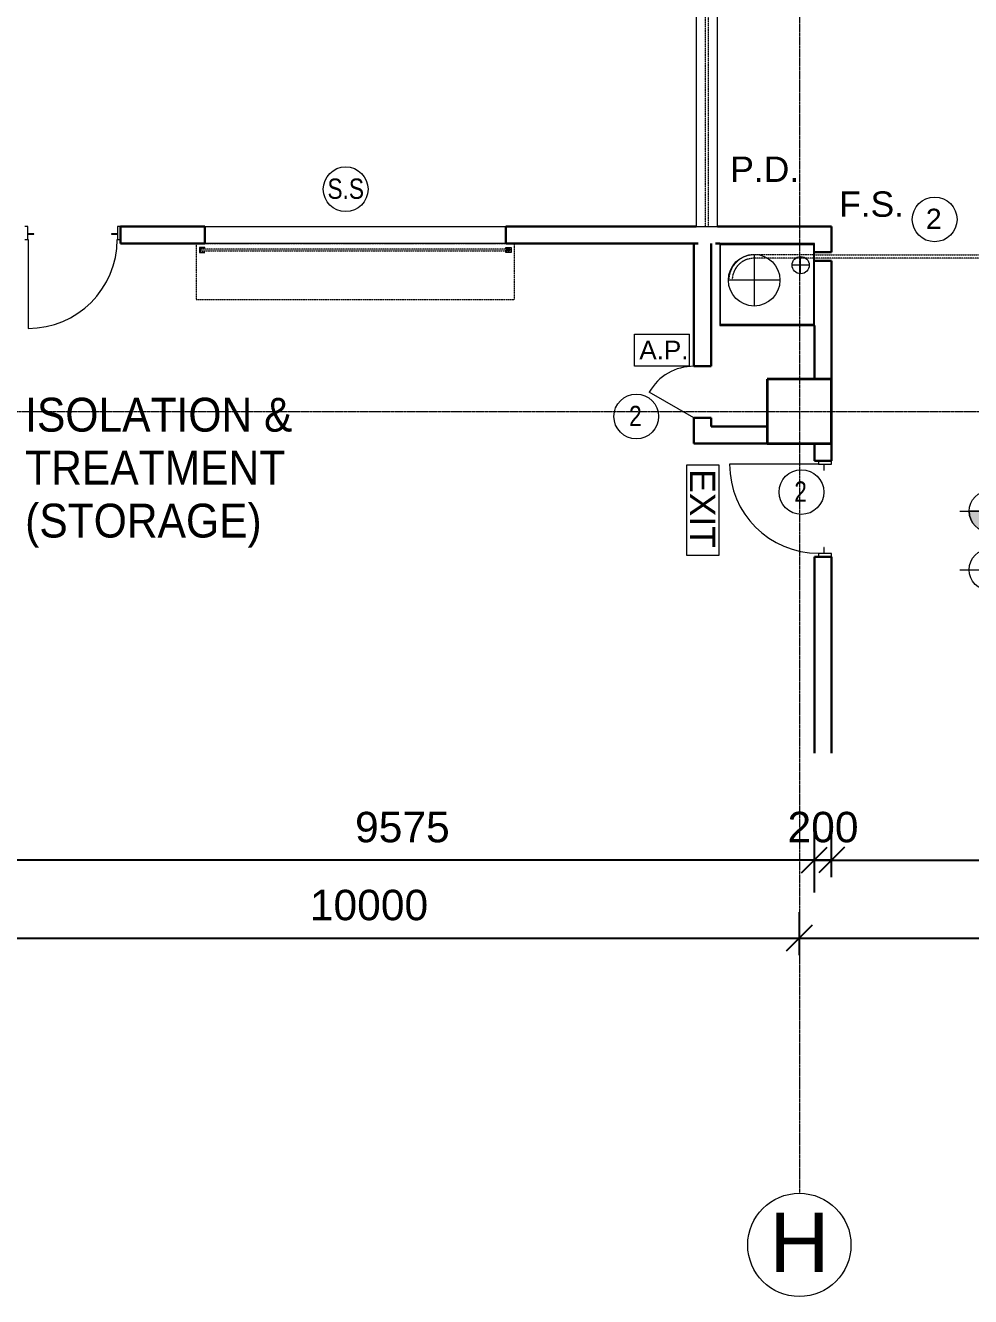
# Model space of a CAD drawing. Header units: millimetres. Extents: x -309924 to 219496, y -330797 to 211873.
# Drawn here: x 67859 to 78840, y 122717 to 137492 of the extents above; entities that cross this region are included whole.
import ezdxf

# ---------------------------------------------------------------- set-up
doc = ezdxf.new("R2010")
doc.units = ezdxf.units.MM
for name, pattern in [('Grid Line', [21, 12, -3, 3, -3]), ('Long Dash', [13.5, 9, -4.5]), ('Overhead', [1.8, 1.2, -0.6])]:
    doc.linetypes.add(name, pattern=pattern)
for name, color, linetype, lineweight in [('0-1', 7, 'Continuous', 5), ('A-ANNO-DIMS', 7, 'Continuous', 9), ('A-ANNO-NOTE', 7, 'Continuous', 5), ('A-DOOR', 7, 'Continuous', 5), ('A-DOOR-FRAM', 7, 'Continuous', 5), ('A-DOOR-HDLN', 7, 'Long Dash', 5), ('G-ANNO-DIMS', 7, 'Continuous', 5), ('G-ANNO-TEXT', 7, 'Continuous', 5), ('I-WALL', 7, 'Continuous', 9), ('I-WALL-3', 7, 'Continuous', 18), ('Q-SPCQ', 7, 'Continuous', 5), ('Q-SPCQ-HDLN', 7, 'Overhead', 5), ('S-COLS-2', 7, 'Continuous', 35), ('S-GRID-1', 7, 'Grid Line', 5), ('S-GRID-IDEN', 7, 'Continuous', 5)]:
    doc.layers.add(name, color=color, linetype=linetype, lineweight=lineweight)
doc.styles.add('Arial_11', font='arial.ttf', dxfattribs={"height": 354.071856})
doc.styles.add('Arial_2', font='arial.ttf', dxfattribs={"height": 1.475299})
doc.styles.add('Arial_3', font='arial.ttf', dxfattribs={"height": 1.081886})
doc.styles.add('Arial_4', font='arial.ttf', dxfattribs={"height": 688.473054})
doc.styles.add('Arial_5', font='arial.ttf', dxfattribs={"width": 0.9, "height": 393.413174})
doc.styles.add('Arial_6', font='arial.ttf', dxfattribs={"height": 1.18024})
doc.styles.add('Arial_7', font='arial.ttf', dxfattribs={"width": 0.8, "height": 1.967066})
doc.dimstyles.new('Diagonal_-_2_0mm_Arial', dxfattribs={"dimscale": 304.8, "dimtxt": 500, "dimasz": 0.984252, "dimexe": 0.984252, "dimexo": 0.984252, "dimgap": 0.656168, "dimtad": 1, "dimdec": 0, "dimrnd": 5, "dimzin": 0, "dimdsep": 46, "dimtxsty": 'Arial_11', "dimblk1": 'OBLIQUE', "dimblk2": 'OBLIQUE', "dimsah": 1, "dimcen": 0.09, "dimdle": 0.656168, "dimadec": 0, "dimazin": 0, "dimtfac": 1, "dimtdec": 4, "dimtix": 1, "dimtmove": 0, "dimatfit": 3, "dimfxl": 1, "dimtvp": 1, "dimtolj": 1, "dimtzin": 0, "dimarcsym": 2})

# ---------------------------------------------------------------- blocks, each defined once
blk = doc.blocks.new('Grid - 3mm-2917264-B2_F PLAN _2 OF 2_')
at = {"layer": 'S-GRID-IDEN'}
blk.add_circle((0, 0), 3, dxfattribs=at)
blk = doc.blocks.new('ARC_ANN_ACCESS PANEL - AP-910189-B2_F PLAN _2 OF 2_')
at = {"layer": 'A-ANNO-NOTE'}
for p, q in [((-1.593, -0.916), (-1.593, 0.946)), ((-1.593, 0.946), (1.606, 0.946)), ((1.606, -0.916), (1.606, 0.946)), ((1.606, -0.916), (-1.593, -0.916))]:
    blk.add_line(p, q, dxfattribs=at)
at = {"layer": 'A-ANNO-NOTE', "insert": (0.12, 0.57), "char_height": 1.0819, "width": 3.40549, "attachment_point": 2, "line_spacing_factor": 0.938532, "style": 'Arial_3'}
blk.add_mtext('A.P.', dxfattribs=at)
blk = doc.blocks.new('ARC_ANN_FIRE-RATING_two_ - none-909955-B2_F PLAN _2 OF 2_')
at = {"layer": 'A-ANNO-NOTE'}
blk.add_circle((0, 0), 1.3, dxfattribs=at)
at = {"layer": 'A-ANNO-NOTE', "insert": (-0.05, 0.62), "char_height": 1.18, "width": 1.0944, "attachment_point": 2, "line_spacing_factor": 0.938532, "style": 'Arial_6'}
blk.add_mtext('2', dxfattribs=at)
blk = doc.blocks.new('ARC_ANN_FIRE SHUTTER - 1-5166234-B2_F PLAN _2 OF 2_')
at = {"layer": 'A-ANNO-NOTE', "insert": (0.406, 1.662), "char_height": 1.4753, "width": 4.5, "attachment_point": 2, "line_spacing_factor": 0.938532, "style": 'Arial_2'}
blk.add_mtext('F.S.', dxfattribs=at)
blk = doc.blocks.new('ARC_ANN_PD - ARC_ANN_SS-5466293-B2_F PLAN _2 OF 2_')
at = {"layer": 'A-ANNO-NOTE', "insert": (0.406, 1.662), "char_height": 1.4753, "width": 4.77, "attachment_point": 2, "line_spacing_factor": 0.938532, "style": 'Arial_2'}
blk.add_mtext('P.D.', dxfattribs=at)
blk = doc.blocks.new('Spot Elevations - Spot Elevation - Target Filled_FFL_SFL-5422820-B2_F PLAN _2 OF 2_')
at = {"layer": 'G-ANNO-DIMS'}
h = blk.add_hatch(color=256, dxfattribs=at)
edge = h.paths.add_edge_path(flags=0)
edge.add_arc((0, 5.494), 1.2, 0, 90, ccw=False)
edge.add_line((1.2, 5.494), (0, 5.494))
edge.add_line((0, 5.494), (0, 6.694))
h = blk.add_hatch(color=256, dxfattribs=at)
edge = h.paths.add_edge_path(flags=0)
edge.add_arc((0, 5.494), 1.2, 180, 270, ccw=False)
edge.add_line((-1.2, 5.494), (0, 5.494))
edge.add_line((0, 5.494), (0, 4.294))
for p, q in [((0, 3.814), (0, 7.211)), ((0, 6.694), (0, 5.494)), ((-1.738, 5.494), (1.804, 5.494)), ((0, 5.494), (-1.2, 5.494)), ((0, 4.294), (0, 5.494)), ((0, 5.494), (1.2, 5.494)), ((0, 0.418), (0, 3.814)), ((-1.738, 2.097), (1.804, 2.097))]:
    blk.add_line(p, q, dxfattribs=at)
for centre in [(0, 5.494), (0, 2.097)]:
    blk.add_circle(centre, 1.2, dxfattribs=at)
for start, end in [(360, 90), (180, 270)]:
    blk.add_arc((0, 5.494), 1.2, start, end, dxfattribs=at)
blk = doc.blocks.new('ARC_DOOR_M40_SINGLE_METAL - 900x2100mm-33263912-B2_F PLAN _2 OF 2_')
at = {"layer": 'A-DOOR'}
blk.add_line((517, 52), (517, 1086), dxfattribs=at)
at = {"layer": 'A-DOOR-FRAM'}
for p, q in [((-520, 52), (-557, 52)), ((-520, -8), (-520, 52)), ((557, 52), (520, 52)), ((520, 52), (520, -8)), ((-557, -100), (-520, -100)), ((-450, -8), (-520, -8)), ((-520, -100), (-520, -15)), ((-520, -15), (-450, -15)), ((-450, -15), (-450, -8)), ((520, -8), (450, -8)), ((450, -8), (450, -15)), ((450, -15), (520, -15)), ((520, -15), (520, -100)), ((520, -100), (557, -100))]:
    blk.add_line(p, q, dxfattribs=at)
blk.add_arc((517, 52), 1034, 90, 180, dxfattribs=at)
blk = doc.blocks.new('ARC_SS_SECURITY SHUTTER VERTICAL RECESSED - ARC_SS_SECURITY SHUTTER VERTICAL RECESSED-V22-B2_F PLAN _2 OF 2_')
at = {"layer": 'Q-SPCQ'}
for p, q in [((-1810, 30), (-1810, -30)), ((-1750, 30), (-1810, 30)), ((-1800, 28), (-1750, 28)), ((-1800, -10), (-1800, 10)), ((-1750, 28), (-1750, 30)), ((1750, 30), (1810, 30)), ((1750, 10), (1750, 30)), ((1798, 10), (1750, 10)), ((1750, 0), (1798, 0)), ((1750, -30), (1750, 0)), ((1798, 0), (1798, 10)), ((1810, 30), (1810, -30)), ((-1810, -30), (-1750, -30)), ((-1750, -28), (-1800, -28)), ((-1750, -30), (-1750, -28)), ((1810, -30), (1750, -30))]:
    blk.add_line(p, q, dxfattribs=at)
at = {"layer": 'Q-SPCQ-HDLN'}
for p, q in [((1850, 75), (-1850, 75)), ((-1850, 75), (-1850, -575)), ((1800, 10), (-1800, 10)), ((-1800, 10), (-1800, -10)), ((1800, -10), (1800, 10)), ((1850, -575), (1850, 75)), ((-1800, -10), (1800, -10)), ((-1850, -575), (1850, -575))]:
    blk.add_line(p, q, dxfattribs=at)
blk = doc.blocks.new('ARC_OPN_INT - 3500 _w_ x 3000 _h_-V23-B2_F PLAN _2 OF 2_')
at = {"layer": 'A-DOOR-HDLN'}
for p, q in [((-1750, 100), (1750, 100)), ((-1750, -100), (1750, -100))]:
    blk.add_line(p, q, dxfattribs=at)
blk = doc.blocks.new('ARC_FS_FIRE SHUTTER LATERAL SINGLE  - ARC_FS_FIRE SHUTTER LATERAL SINGLE -34849146-B2_F PLAN _2 OF 2_')
at = {"layer": 'Q-SPCQ'}
for p, q in [((-5800, 150), (-6900, 150)), ((-6900, 150), (-6900, -800)), ((-5800, -800), (-5800, 150)), ((-6890, -790), (-6890, 140)), ((-6890, 140), (-5810, 140)), ((-6500, 25), (-6500, -575)), ((-5960, -200), (-5960, 0)), ((-5810, 140), (-5810, -790)), ((10, 45), (0, 45)), ((0, 45), (0, 34)), ((0, 34), (50, 29)), ((1, 35), (1, 44)), ((1, 44), (10, 44)), ((50, 30), (1, 35)), ((10, 44), (10, 45)), ((120, 30), (50, 30)), ((50, 29), (119, 29)), ((119, 29), (119, -29)), ((120, -30), (120, 30)), ((-5860, -100), (-6060, -100)), ((50, -29), (0, -34)), ((0, -34), (0, -45)), ((0, -45), (10, -45)), ((1, -35), (50, -30)), ((1, -44), (1, -35)), ((10, -44), (1, -44)), ((10, -45), (10, -44)), ((119, -29), (50, -29)), ((50, -30), (120, -30)), ((-6200, -275), (-6800, -275)), ((-6900, -800), (-5800, -800)), ((-5810, -790), (-6890, -790))]:
    blk.add_line(p, q, dxfattribs=at)
for centre, radius in [((-6500, -275), 300), ((-5960, -100), 100)]:
    blk.add_circle(centre, radius, dxfattribs=at)
at = {"layer": 'Q-SPCQ-HDLN'}
for p, q in [((-5800, 20), (-6500, 20)), ((-5800, -20), (-5800, 20)), ((-5800, 20), (50, 20)), ((50, -20), (50, 20)), ((-5800, -20), (-6500, -20)), ((50, -20), (-5800, -20)), ((-6755, -275), (-6795, -275))]:
    blk.add_line(p, q, dxfattribs=at)
for radius in [295, 255]:
    blk.add_arc((-6500, -275), radius, 90, 180, dxfattribs=at)
blk = doc.blocks.new('ARC_SS_SECURITY SHUTTER LATERAL CURVED  - ARC_SS_SECURITY SHUTTER LATERAL CURVED -33848955-B2_F PLAN _2 OF 2_')
at = {"layer": 'Q-SPCQ'}
for p, q in [((-8105, 1500), (-9405, 1500)), ((-9405, 1500), (-9405, -150)), ((-8115, 1490), (-9395, 1490)), ((-9395, -140), (-9395, 1490)), ((-8115, 1490), (-8115, -140)), ((-8105, -150), (-8105, 1500)), ((-8105, 125), (-8105, -125)), ((0, 125), (-8105, 125)), ((-8115, -140), (-9395, -140)), ((-8105, -125), (0, -125)), ((-9405, -150), (-8105, -150)), ((495, -620), (495, -12675)), ((745, -12675), (745, -620)), ((495, -12675), (745, -12675))]:
    blk.add_line(p, q, dxfattribs=at)
for radius, start in [(745, 360), (495, 0)]:
    blk.add_arc((0, -620), radius, start, 90, dxfattribs=at)
at = {"layer": 'Q-SPCQ-HDLN'}
for p, q in [((-8105, 20), (0, 20)), ((0, -20), (-8105, -20)), ((600, -620), (600, -12675)), ((640, -12675), (640, -620)), ((600, -12675), (640, -12675))]:
    blk.add_line(p, q, dxfattribs=at)
for radius in [640, 600]:
    blk.add_arc((0, -620), radius, 0, 90, dxfattribs=at)
blk = doc.blocks.new('ARC_ANN_FIRE-RATING_two_ - none-909955-B2_F PLAN _1 OF 2_')
at = {"layer": 'A-ANNO-NOTE'}
blk.add_circle((0, 0), 1.3, dxfattribs=at)
at = {"layer": 'A-ANNO-NOTE', "insert": (-0.05, 0.62), "char_height": 1.18, "width": 1.0944, "attachment_point": 2, "line_spacing_factor": 0.938532, "style": 'Arial_7'}
blk.add_mtext('2', dxfattribs=at)
blk = doc.blocks.new('_Oblique')
at = {"color": 0, "linetype": 'ByBlock', "lineweight": -2}
blk.add_line((-0.5, -0.5), (0.5, 0.5), dxfattribs=at)
blk = doc.blocks.new('*D218')
at = {"layer": 'A-ANNO-DIMS', "color": 0, "lineweight": -2, "transparency": 16777216}
for p, q in [((67451, 127592), (67451, 128092)), ((77026, 127412), (77026, 128092)), ((67251, 127792), (77226, 127792))]:
    blk.add_line(p, q, dxfattribs=at)
at = {"layer": 'Defpoints', "color": 0, "transparency": 16777216}
for p in [(77026, 127792), (67451, 127292), (77026, 127112)]:
    blk.add_point(p, dxfattribs=at)
at = {"layer": 'A-ANNO-DIMS', "color": 0, "lineweight": -2, "transparency": 16777216, "xscale": 299.9999999999999, "yscale": 299.9999999999999, "zscale": 299.9999999999999, "rotation": 180}
blk.add_blockref('_Oblique', (67451, 127792), dxfattribs=at)
at = {"layer": 'A-ANNO-DIMS', "color": 0, "lineweight": -2, "transparency": 16777216, "xscale": 299.9999999999999, "yscale": 299.9999999999999, "zscale": 299.9999999999999}
blk.add_blockref('_Oblique', (77026, 127792), dxfattribs=at)
at = {"layer": 'A-ANNO-DIMS', "color": 0, "transparency": 16777216, "insert": (72239, 128172), "char_height": 354.1, "attachment_point": 5, "style": 'Arial_11'}
blk.add_mtext('\\A1;9575', dxfattribs=at)
blk = doc.blocks.new('*D219')
at = {"layer": 'A-ANNO-DIMS', "color": 0, "lineweight": -2, "transparency": 16777216}
for p, q in [((77026, 127591), (77026, 128091)), ((77226, 127591), (77226, 128091)), ((77026, 127791), (76726, 127791)), ((77026, 127791), (77226, 127791)), ((77226, 127791), (77526, 127791))]:
    blk.add_line(p, q, dxfattribs=at)
at = {"layer": 'Defpoints', "color": 0, "transparency": 16777216}
for p in [(77226, 127791), (77026, 127291), (77226, 127291)]:
    blk.add_point(p, dxfattribs=at)
at = {"layer": 'A-ANNO-DIMS', "color": 0, "lineweight": -2, "transparency": 16777216, "xscale": 299.9999999999999, "yscale": 299.9999999999999, "zscale": 299.9999999999999}
blk.add_blockref('_Oblique', (77026, 127791), dxfattribs=at)
at = {"layer": 'A-ANNO-DIMS', "color": 0, "lineweight": -2, "transparency": 16777216, "xscale": 299.9999999999999, "yscale": 299.9999999999999, "zscale": 299.9999999999999, "rotation": 180}
blk.add_blockref('_Oblique', (77226, 127791), dxfattribs=at)
at = {"layer": 'A-ANNO-DIMS', "color": 0, "transparency": 16777216, "insert": (77126, 128172), "char_height": 354.1, "attachment_point": 5, "style": 'Arial_11'}
blk.add_mtext('\\A1;200', dxfattribs=at)
blk = doc.blocks.new('*D220')
at = {"layer": 'A-ANNO-DIMS', "color": 0, "lineweight": -2, "transparency": 16777216}
for p, q in [((77226, 127591), (77226, 128091)), ((82826, 127591), (82826, 128091)), ((77026, 127791), (83026, 127791))]:
    blk.add_line(p, q, dxfattribs=at)
at = {"layer": 'Defpoints', "color": 0, "transparency": 16777216}
for p in [(82826, 127791), (77226, 127291), (82826, 127291)]:
    blk.add_point(p, dxfattribs=at)
at = {"layer": 'A-ANNO-DIMS', "color": 0, "lineweight": -2, "transparency": 16777216, "xscale": 299.9999999999999, "yscale": 299.9999999999999, "zscale": 299.9999999999999, "rotation": 180}
blk.add_blockref('_Oblique', (77226, 127791), dxfattribs=at)
at = {"layer": 'A-ANNO-DIMS', "color": 0, "lineweight": -2, "transparency": 16777216, "xscale": 299.9999999999999, "yscale": 299.9999999999999, "zscale": 299.9999999999999}
blk.add_blockref('_Oblique', (82826, 127791), dxfattribs=at)
at = {"layer": 'A-ANNO-DIMS', "color": 0, "transparency": 16777216, "insert": (80026, 128172), "char_height": 354.1, "attachment_point": 5, "style": 'Arial_11'}
blk.add_mtext('\\A1;5600', dxfattribs=at)
blk = doc.blocks.new('*D287')
at = {"layer": 'A-ANNO-DIMS', "color": 0, "lineweight": -2, "transparency": 16777216}
for p, q in [((66851, 126685), (66851, 127185)), ((76851, 126685), (76851, 127185)), ((66651, 126885), (77051, 126885))]:
    blk.add_line(p, q, dxfattribs=at)
at = {"layer": 'Defpoints', "color": 0, "transparency": 16777216}
for p in [(76851, 126885), (66851, 126385), (76851, 126385)]:
    blk.add_point(p, dxfattribs=at)
at = {"layer": 'A-ANNO-DIMS', "color": 0, "lineweight": -2, "transparency": 16777216, "xscale": 299.9999999999999, "yscale": 299.9999999999999, "zscale": 299.9999999999999, "rotation": 180}
blk.add_blockref('_Oblique', (66851, 126885), dxfattribs=at)
at = {"layer": 'A-ANNO-DIMS', "color": 0, "lineweight": -2, "transparency": 16777216, "xscale": 299.9999999999999, "yscale": 299.9999999999999, "zscale": 299.9999999999999}
blk.add_blockref('_Oblique', (76851, 126885), dxfattribs=at)
at = {"layer": 'A-ANNO-DIMS', "color": 0, "transparency": 16777216, "insert": (71851, 127266), "char_height": 354.1, "attachment_point": 5, "style": 'Arial_11'}
blk.add_mtext('\\A1;10000', dxfattribs=at)
blk = doc.blocks.new('*D288')
at = {"layer": 'A-ANNO-DIMS', "color": 0, "lineweight": -2, "transparency": 16777216}
for p, q in [((76851, 126685), (76851, 127185)), ((86851, 126685), (86851, 127185)), ((76651, 126885), (87051, 126885))]:
    blk.add_line(p, q, dxfattribs=at)
at = {"layer": 'Defpoints', "color": 0, "transparency": 16777216}
for p in [(86851, 126885), (76851, 126385), (86851, 126385)]:
    blk.add_point(p, dxfattribs=at)
at = {"layer": 'A-ANNO-DIMS', "color": 0, "lineweight": -2, "transparency": 16777216, "xscale": 299.9999999999999, "yscale": 299.9999999999999, "zscale": 299.9999999999999, "rotation": 180}
blk.add_blockref('_Oblique', (76851, 126885), dxfattribs=at)
at = {"layer": 'A-ANNO-DIMS', "color": 0, "lineweight": -2, "transparency": 16777216, "xscale": 299.9999999999999, "yscale": 299.9999999999999, "zscale": 299.9999999999999}
blk.add_blockref('_Oblique', (86851, 126885), dxfattribs=at)
at = {"layer": 'A-ANNO-DIMS', "color": 0, "transparency": 16777216, "insert": (81851, 127266), "char_height": 354.1, "attachment_point": 5, "style": 'Arial_11'}
blk.add_mtext('\\A1;10000', dxfattribs=at)
blk = doc.blocks.new('ARC_ANN_EXIT - ARC_ANN_EXIT-878429-B2_F PLAN _1 OF 2_')
at = {"layer": 'A-ANNO-NOTE'}
for p, q in [((-2.124, 0), (-2.124, 1.862)), ((-2.124, 1.862), (3.134, 1.862)), ((3.134, 1.862), (3.134, 0)), ((3.134, 0), (-2.124, 0))]:
    blk.add_line(p, q, dxfattribs=at)
at = {"layer": 'A-ANNO-NOTE', "insert": (0.406, 1.662), "char_height": 1.4753, "width": 5.454, "attachment_point": 2, "line_spacing_factor": 0.938532, "style": 'Arial_3'}
blk.add_mtext('EXIT', dxfattribs=at)
blk = doc.blocks.new('ARC_ACCESS_PANEL_SINGLE_TIMBER_TYPE11 - 600w x 2000h-35829374-B2_F PLAN _2 OF 2_')
at = {"layer": 'A-DOOR'}
blk.add_line((425, -75), (125, -595), dxfattribs=at)
blk.add_arc((425, -75), 600, 180, 240, dxfattribs=at)
blk = doc.blocks.new('SS')
at = {"layer": 'A-ANNO-NOTE'}
blk.add_circle((51822, 138294), 260, dxfattribs=at)
at = {"layer": 'A-ANNO-NOTE', "insert": (51823, 138418), "char_height": 236, "width": 218.88, "attachment_point": 2, "line_spacing_factor": 0.938532, "style": 'Arial_7'}
blk.add_mtext('S.S', dxfattribs=at)

msp = doc.modelspace()

# ---------------------------------------------------------------- linework, layer by layer
at = {"layer": 'I-WALL', "lineweight": 30}
for p, q in [((69942.5, 135155.8), (68965.5, 135155.8)), ((68965.5, 135155.8), (68965.5, 134955.8)), ((69942.5, 134955.8), (69942.5, 135155.8)), ((75651.1, 135155.8), (73442.5, 135155.8)), ((73442.5, 135155.8), (73442.5, 134955.8)), ((77226.1, 135155.8), (75901.1, 135155.8)), ((77226.1, 134855.8), (77226.1, 135155.8)), ((68965.5, 134955.8), (69942.5, 134955.8)), ((73442.5, 134955.8), (75676.1, 134955.8)), ((75626.1, 134955.8), (75626.1, 133530.8)), ((75826.1, 133530.8), (75826.1, 134955.8)), ((75876.1, 134955.8), (75926.1, 134955.8)), ((77026.1, 134855.8), (77226.1, 134855.8)), ((77226.1, 134755.8), (77026.1, 134755.8)), ((77226.1, 133380.8), (77226.1, 134755.8)), ((77026.1, 134005.8), (77026.1, 133380.8)), ((75626.1, 133530.8), (75826.1, 133530.8)), ((77026.1, 133380.8), (77226.1, 133380.8)), ((75826.1, 132930.8), (75626.1, 132930.8)), ((75626.1, 132930.8), (75626.1, 132630.8)), ((75826.1, 132830.8), (75826.1, 132930.8)), ((76476.1, 132830.8), (75826.1, 132830.8)), ((76476.1, 132630.8), (76476.1, 132830.8)), ((75626.1, 132630.8), (76476.1, 132630.8)), ((77026.1, 132630.8), (77026.1, 132430.8)), ((77226.1, 132630.8), (77026.1, 132630.8)), ((77226.1, 132430.8), (77226.1, 132630.8)), ((77026.1, 132430.8), (77226.1, 132430.8)), ((77026.1, 131316.8), (77026.1, 129032.5)), ((77226.1, 131316.8), (77026.1, 131316.8)), ((77226.1, 129032.5), (77226.1, 131316.8))]:
    msp.add_line(p, q, dxfattribs=at)
at = {"layer": 'I-WALL-3'}
for p, q in [((69942.5, 135155.8), (73442.5, 135155.8)), ((73442.5, 134955.8), (69942.5, 134955.8))]:
    msp.add_line(p, q, dxfattribs=at)
at = {"layer": 'S-COLS-2'}
for p, q in [((77226.1, 133380.8), (76476.1, 133380.8)), ((76476.1, 133380.8), (76476.1, 132630.8)), ((77226.1, 132630.8), (77226.1, 133380.8)), ((76476.1, 132630.8), (77226.1, 132630.8))]:
    msp.add_line(p, q, dxfattribs=at)
at = {"layer": 'S-GRID-1'}
for p, q in [((76851.1, 143788.8), (76851, 123917.3)), ((-10508.3, 133006.2), (128177.3, 133005.5))]:
    msp.add_line(p, q, dxfattribs=at)

# ---------------------------------------------------------------- block references
at = {"layer": '0-1'}
for name, p, rotation in [('ARC_SS_SECURITY SHUTTER LATERAL CURVED  - ARC_SS_SECURITY SHUTTER LATERAL CURVED -33848955-B2_F PLAN _2 OF 2_', (75156.2, 147830.8), 359.9997000009001), ('ARC_DOOR_M40_SINGLE_METAL - 900x2100mm-33263912-B2_F PLAN _2 OF 2_', (68408.5, 135055.8), 179.9997000009), ('ARC_OPN_INT - 3500 _w_ x 3000 _h_-V23-B2_F PLAN _2 OF 2_', (71692.5, 135055.8), 359.9997000009001), ('ARC_SS_SECURITY SHUTTER VERTICAL RECESSED - ARC_SS_SECURITY SHUTTER VERTICAL RECESSED-V22-B2_F PLAN _2 OF 2_', (71692.5, 134880.8), 359.9997000009001), ('ARC_FS_FIRE SHUTTER LATERAL SINGLE  - ARC_FS_FIRE SHUTTER LATERAL SINGLE -34849146-B2_F PLAN _2 OF 2_', (82826.1, 134805.7), 359.9997000009001), ('ARC_ACCESS_PANEL_SINGLE_TIMBER_TYPE11 - 600w x 2000h-35829374-B2_F PLAN _2 OF 2_', (75701.1, 133355.8), 269.9996999999997), ('ARC_DOOR_M40_SINGLE_METAL - 900x2100mm-33263912-B2_F PLAN _2 OF 2_', (77126.1, 131873.8), 89.99969999999985)]:
    msp.add_blockref(name, p, dxfattribs=dict(at, rotation=rotation))
at = {"layer": 'A-ANNO-NOTE', "xscale": 200, "yscale": 200, "zscale": 200}
for name, p in [('ARC_ANN_PD - ARC_ANN_SS-5466293-B2_F PLAN _2 OF 2_', (76367.4, 135635.7)), ('ARC_ANN_FIRE SHUTTER - 1-5166234-B2_F PLAN _2 OF 2_', (77608.5, 135230.3)), ('ARC_ANN_FIRE-RATING_two_ - none-909955-B2_F PLAN _2 OF 2_', (78422.7, 135237.4)), ('ARC_ANN_ACCESS PANEL - AP-910189-B2_F PLAN _2 OF 2_', (75253.5, 133713.5)), ('ARC_ANN_FIRE-RATING_two_ - none-909955-B2_F PLAN _1 OF 2_', (74956.3, 132946.6)), ('ARC_ANN_FIRE-RATING_two_ - none-909955-B2_F PLAN _1 OF 2_', (76875.1, 132068))]:
    msp.add_blockref(name, p, dxfattribs=at)
at = {"layer": 'A-ANNO-NOTE'}
msp.add_blockref('SS', (19757.6, -2705.8), dxfattribs=at)
at = {"layer": 'A-ANNO-NOTE', "xscale": 200, "yscale": 200, "zscale": 200, "rotation": 269.9999999999998}
msp.add_blockref('ARC_ANN_EXIT - ARC_ANN_EXIT-878429-B2_F PLAN _1 OF 2_', (75541.9, 131958.1), dxfattribs=at)
at = {"layer": 'G-ANNO-DIMS', "xscale": 199.9999999999998, "yscale": 199.9999999999998, "zscale": 199.9999999999998}
msp.add_blockref('Spot Elevations - Spot Elevation - Target Filled_FFL_SFL-5422820-B2_F PLAN _2 OF 2_', (79063.6, 130746), dxfattribs=at)
at = {"layer": 'S-GRID-IDEN', "xscale": 199.9999999999998, "yscale": 199.9999999999998, "zscale": 199.9999999999998, "rotation": 179.9996999996851}
msp.add_blockref('Grid - 3mm-2917264-B2_F PLAN _2 OF 2_', (76851, 123317.3), dxfattribs=at)

# ---------------------------------------------------------------- texts
at = {"layer": 'G-ANNO-TEXT', "insert": (67856.1, 133164.2), "char_height": 393.413, "width": 3672, "attachment_point": 1, "line_spacing_factor": 0.938532, "style": 'Arial_5'}
msp.add_mtext('ISOLATION &\\PTREATMENT\\P(STORAGE)', dxfattribs=at)
at = {"layer": 'S-GRID-IDEN', "insert": (76851.3, 123693.2), "char_height": 688.5, "width": 823.159, "attachment_point": 2, "line_spacing_factor": 0.938532, "style": 'Arial_4'}
msp.add_mtext('H', dxfattribs=at)

# ---------------------------------------------------------------- dimensions: what is measured, and where the dimension line sits
at = {"layer": 'A-ANNO-DIMS'}
for base, p1, p2, picture, middle in [((77026.1, 127791.5), (67451.1, 127291.5), (77026.1, 127111.8), '*D218', (72238.6, 128172.3)), ((77226.1, 127791.5), (77026.1, 127291.5), (77226.1, 127291.5), '*D219', (77126.1, 128172.3)), ((82826.1, 127791.5), (77226.1, 127291.5), (82826.1, 127291.5), '*D220', (80026.1, 128172.3)), ((76851, 126885.2), (66851, 126385.2), (76851, 126385.2), '*D287', (71851, 127266)), ((86851, 126885.2), (76851, 126385.2), (86851, 126385.1), '*D288', (81851, 127266))]:
    dim = msp.add_linear_dim(base=base, p1=p1, p2=p2, dimstyle='Diagonal_-_2_0mm_Arial', override={"dimpost": '<>', "dimtmove": 1, "dimarcsym": 2}, dxfattribs=at)
    dim.commit()
    dim.dimension.update_dxf_attribs({"geometry": picture, "text_midpoint": middle})

doc.saveas('drawing.dxf')
